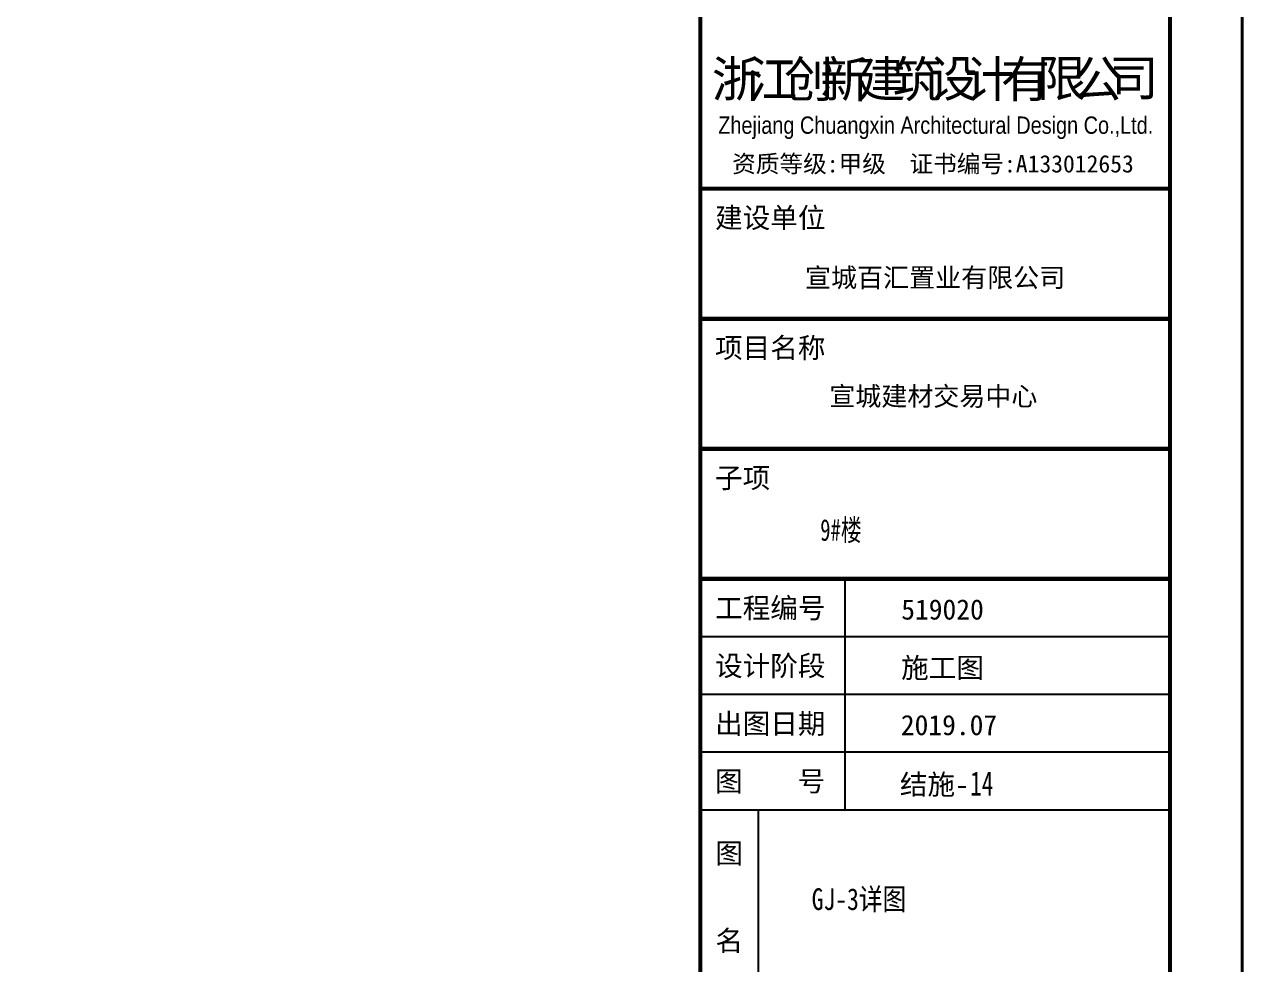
# Model space of a CAD drawing. Extents: x 447413 to 2975780, y -1432727 to 1301644.
# Drawn here: x 2355785 to 2372662, y -1265098 to -1252086 of the extents above; entities that cross this region are included whole.
import ezdxf
from ezdxf.enums import TextEntityAlignment as Align

# ---------------------------------------------------------------- set-up
doc = ezdxf.new("R2010")
doc.units = 0
doc.header["$LTSCALE"] = 1000
doc.header["$MEASUREMENT"] = 0
for name, color, linetype in [('PUB_HATCH', 8, 'Continuous'), ('图名', 7, 'Continuous'), ('图框', 253, 'Continuous'), ('图纸编号', 6, 'Continuous')]:
    doc.layers.add(name, color=color, linetype=linetype)
doc.styles.add('Arial', font='ARIALN.TTF')
doc.styles.add('ASDF', font='')
doc.styles.add('cx_biaoti', font='')
doc.styles.add('HT', font='simhei.ttf')
doc.styles.add('iicon5', font='simhei.ttf')
doc.styles.get("Standard").update_dxf_attribs({"font": 'tssdeng.shx', "bigfont": 'hztxt.shx'})
doc.styles.add('STYLE3', font='', dxfattribs={"height": 5})
doc.styles.add('YT', font='FZYTK.TTF')
doc.styles.get('ASDF').set_extended_font_data('SimSun')
doc.styles.get('cx_biaoti').set_extended_font_data('SimSun')
doc.styles.get('STYLE3').set_extended_font_data('SimSun')

# ---------------------------------------------------------------- blocks, each defined once
blk = doc.blocks.new('图纸编号')
at = {"layer": '图纸编号', "color": 0, "style": 'STYLE3', "width": 0.7}
blk.add_attdef('图纸编号', (2625405.5, 142894.5), '', height=260, dxfattribs=at)
blk = doc.blocks.new('图名')
at = {"layer": '图名', "style": 'iicon5', "width": 0.7}
blk.add_attdef('图名', (2629107, 144662), '', height=300, dxfattribs=at)
blk = doc.blocks.new('子项')
at = {"layer": 'PUB_HATCH'}
blk.add_attdef('子项', (1391731, 380621), '', height=350, dxfattribs=at)
blk = doc.blocks.new('A$C6B0021A6')
at = {"layer": '图框', "color": 153}
for p, q in [((113420, 19020, -84000), (113420, 15820, -84000)), ((117920, 18220, -84000), (111420, 18220, -84000)), ((117920, 17420, -84000), (111420, 17420, -84000)), ((117920, 16620, -84000), (111420, 16620, -84000)), ((117920, 15820, -84000), (111420, 15820, -84000)), ((112220, 15820, -84000), (112220, 13420, -84000))]:
    blk.add_line(p, q, dxfattribs=at)
at = {"layer": '图框', "color": 2, "const_width": 40, "elevation": -84000}
blk.add_lwpolyline([(20, 84120), (118920, 84120), (118920, 20), (20, 20)], close=True, dxfattribs=at)
at = {"layer": '图框', "color": 153, "const_width": 58, "elevation": -84000}
for points in [[(111420, 1020), (2520, 1020), (2520, 83120), (111420, 83120)], [(111420, 83120), (117920, 83120), (117920, 1020), (111420, 1020)], [(111420, 30220), (117920, 30220), (117920, 1020), (111420, 1020)]]:
    blk.add_lwpolyline(points, close=True, dxfattribs=at)
for points in [[(111420, 24420), (117920, 24420)], [(117920, 22620), (111420, 22620)], [(117920, 20820), (111420, 20820)], [(111420, 19020), (117920, 19020)]]:
    blk.add_lwpolyline(points, dxfattribs=at)
at = {"layer": '图框', "color": 153}
for s, height, style, p in [('浙', 500, 'YT', (111920, 25945, -84000)), ('江', 500, 'YT', (112420, 25945, -84000)), ('创', 500, 'YT', (112920, 25945, -84000)), ('新', 500, 'YT', (113420, 25945, -84000)), ('建', 500, 'YT', (113920, 25945, -84000)), ('筑', 500, 'YT', (114420, 25945, -84000)), ('设', 500, 'YT', (114920, 25945, -84000)), ('计', 500, 'YT', (115420, 25945, -84000)), ('有', 500, 'YT', (115920, 25945, -84000)), ('限', 500, 'YT', (116420, 25945, -84000)), ('公', 500, 'YT', (116920, 25945, -84000)), ('司', 500, 'YT', (117420, 25945, -84000)), (' Zhejiang Chuangxin Architectural Design Co.,Ltd.', 240, 'Arial', (114640, 25270, -84000)), ('资质等级:甲级  证书编号:A133012653', 240, 'cx_biaoti', (114640, 24770, -84000)), ('宣城百汇置业有限公司', 264, 'HT', (114670, 23195, -84000)), ('宣城建材交易中心', 264, 'HT', (114645, 21554, -84000)), ('519020', 280, 'cx_biaoti', (114772, 18595, -84000)), ('施工图', 280, 'cx_biaoti', (114772, 17795, -84000)), ('2019.07', 280, 'cx_biaoti', (114862, 16995, -84000)), ('结施-', 280, 'cx_biaoti', (114659, 16180, -84000)), ('图', 280, 'cx_biaoti', (111820, 15220, -84000)), ('名', 280, 'cx_biaoti', (111820, 14020, -84000))]:
    blk.add_text(s, height=height, dxfattribs=dict(at, style=style)).set_placement(p, align=Align.MIDDLE)
at = {"layer": '图框', "color": 153, "style": 'cx_biaoti'}
for s, p in [('建设单位', (111624, 23878, -84000)), ('项目名称', (111624, 22078, -84000)), ('子项', (111624, 20278, -84000)), ('工程编号', (111624, 18477, -84000)), ('设计阶段', (111624, 17677, -84000)), ('出图日期', (111624, 16877, -84000)), ('图    号', (111624, 16080, -84000))]:
    blk.add_text(s, height=280, dxfattribs=at).set_placement(p)

msp = doc.modelspace()

# ---------------------------------------------------------------- block references
msp.add_blockref('A$C6B0021A6', (2253722, -1278780.1, 84000))
ref = msp.add_blockref('子项', (1531762.7, -1487695.5), dxfattribs=dict(xscale=0.5999999999999999, yscale=0.5999999999999999, zscale=0.5999999999999999))
ref.add_attrib('子项', '9#楼', dxfattribs={"layer": 'PUB_HATCH', "height": 300, "style": 'ASDF', "width": 0.7}).set_placement((2366801.3, -1259322.9), align=Align.BOTTOM_LEFT)
at = {"layer": '图名'}
ref = msp.add_blockref('图名', (-262423.3, -1409004.2), dxfattribs=at)
ref.add_attrib('图名', 'GJ-3详图', (2366683.3, -1264342.2), dxfattribs={"height": 300, "style": 'iicon5', "width": 0.8})
at = {"layer": '图纸编号', "color": 6, "xscale": 1.296, "yscale": 1.296, "zscale": 1.296}
msp.add_blockref('图纸编号', (-1033648.7, -1447950.4, 0), dxfattribs=at).add_auto_attribs({'图纸编号': '14'})

doc.saveas('drawing.dxf')
